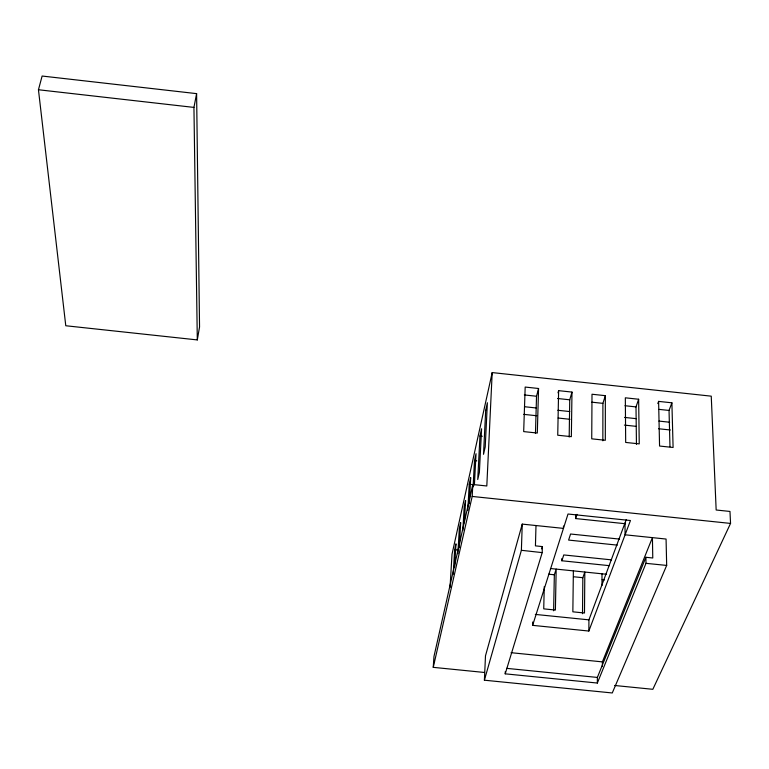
<?xml version="1.0" encoding="UTF-8"?>
<svg xmlns="http://www.w3.org/2000/svg" width="769" height="769" viewBox="0 0 769 769"><rect width="100%" height="100%" fill="white"/><g stroke="black" fill="none" stroke-linecap="round" stroke-linejoin="round"><path stroke-width="1.15" d="M605.347 395.67L605.318 440.272L591.736 438.83L592.005 394.237L605.347 395.67L602.906 403.36L602.848 440.8M601.973 585.517L601.992 573.809M602.387 666.608L602.387 661.878L652.42 537.627L652.775 557.996L645.893 557.285L597.369 677.431L597.35 683.045L505.214 673.836L505.291 671.587M532.725 621.996L532.629 625.351L588.852 631.041L588.929 619.852L626.235 519.652M582.508 613.72L582.835 577.702L584.825 572.049L584.488 613.008L572.847 611.816L573.376 570.867M625.524 523.756L575.616 518.566L575.664 515.124M571.982 392.084L571.348 436.667L557.736 435.216L558.621 390.652L571.982 392.084L569.742 399.803L569.185 437.032M609.375 565.667L561.86 560.764L561.899 558.525M563.485 526.025L563.446 528.39L522.247 524.112L485.489 655.832L484.393 680.2L612.268 692.965L666.675 565.426L666.069 539.05L625.082 534.791L624.995 522.968M553.622 610.788L554.343 574.779L556.179 569.098L555.391 610.048L543.731 608.856L544.26 586.632M505.214 673.836L542.203 552.623L542.356 546.586L535.435 545.865L535.993 525.535M535.464 433.447L536.531 396.246L538.56 388.499L525.179 387.057L523.679 431.601L537.31 433.043L538.56 388.499M484.393 680.2L521.382 550.296L522.247 524.112M614.642 685.487L652.833 689.303L730.55 523.42L729.973 511.443L716.16 510.001L711.248 396.17L492.198 372.581L486.806 485.979L472.82 484.508L433.956 656.543L433.255 667.348L484.576 672.481M479.971 436.004L477.741 479.52L479.366 472.435L481.586 428.775L479.971 436.004L482.317 436.254M473.098 486.931L474.492 460.641L476.03 453.7L474.396 484.874M467.812 510.26L469.225 484.268L470.705 477.616L469.301 503.695M433.255 667.348L472.185 496.438L472.82 484.508M462.861 530.312L464.178 506.954L465.601 500.571L464.361 522.833M457.882 553.699L459.314 528.755L460.689 522.612L459.256 547.634M450.028 587.535L452.018 554.218L492.198 372.581M453.201 574.376L454.652 549.72L455.969 543.818L454.585 567.368M197.306 339.917L199.546 326.969L196.604 93.635L42.122 76.035L38.45 89.752L65.778 325.748L197.306 339.917L193.942 107.41L196.604 93.635M558.006 392.863L558.621 390.652M541.655 548.883L542.356 546.586M532.629 625.351L568.012 514.019L630.455 520.526L588.852 631.041M561.86 560.764L563.764 554.939L611.538 559.87M575.616 518.566L576.99 514.355M636.453 444.367L636.001 406.907L638.645 399.246L625.332 397.813L625.678 442.435L639.241 443.876L638.645 399.246M657.812 403.571L658.61 401.389L671.895 402.812L673.096 447.471L659.562 446.039L658.61 401.389M669.972 446.76L669.04 410.444L671.895 402.812M597.35 683.045L645.989 563.331L645.893 557.285M511.068 652.698L602.387 661.878M506.617 668.348L597.369 677.431M645.989 563.331L666.675 565.426M535.32 614.412L588.929 619.852M619.545 539.098L570.579 534.013L568.608 540.078L617.296 545.125M454.652 549.72L456.978 549.96M550.441 568.512L606.568 574.28M548.643 574.193L554.343 574.779M573.722 576.769L582.835 577.702M602.194 579.691L604.463 579.922M474.492 460.641L476.78 460.881M469.225 484.268L471.474 484.499M472.185 496.438L730.55 523.42M524.343 394.939L536.531 396.246M557.573 398.496L569.742 399.803M591.851 402.177L602.906 403.36M624.976 405.724L636.001 406.907M659.139 409.387L669.04 410.444M524.496 406.724L536.406 407.993M557.852 410.281L569.771 411.559M624.553 417.413L636.405 418.682M658.937 421.085L669.607 422.229M523.766 414.366L536.791 415.75M558.111 418.028L569.954 419.288M624.39 425.094L636.174 426.353M658.562 428.746L670.347 429.996M521.382 550.296L542.203 552.623M38.45 89.752L193.942 107.41M485.7 410.3L483.518 454.316L485.22 446.914L487.383 402.754L485.7 410.3"/></g></svg>
